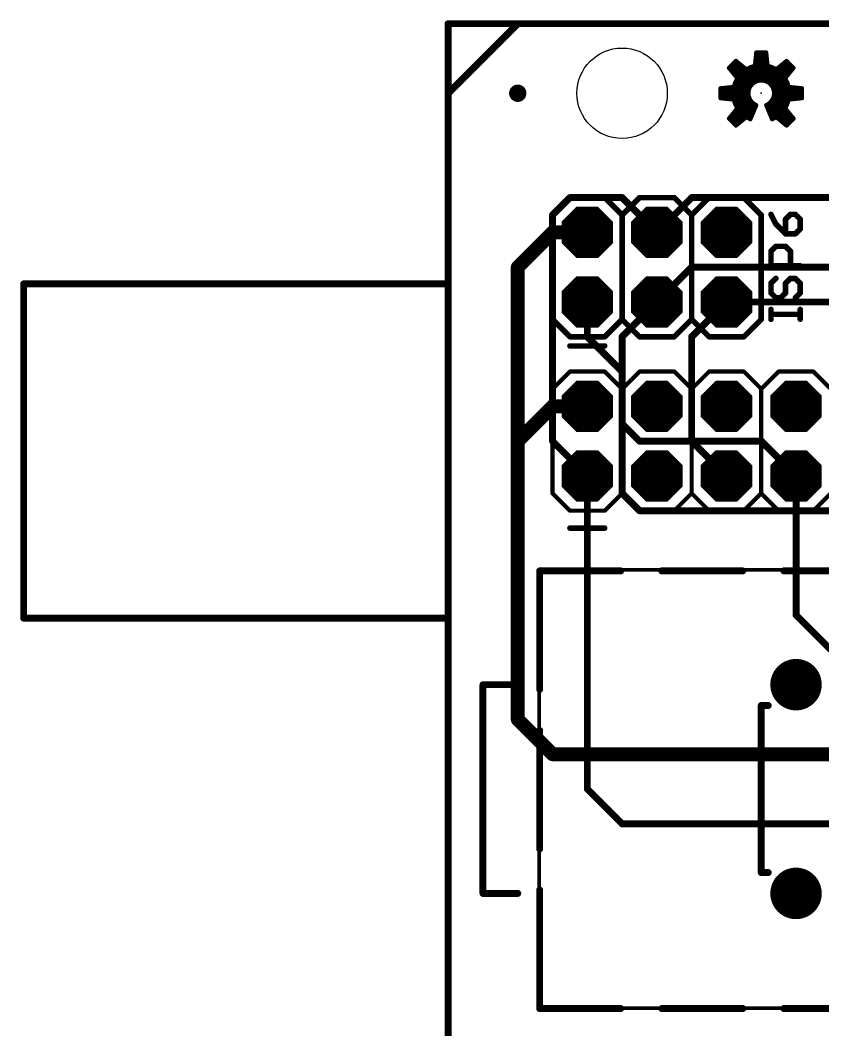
# Model space of a CAD drawing. Extents: x -15.6 to 66.2, y -11.4 to 53.5.
# Drawn here: x -15.63 to 13.68, y 16.61 to 53.47 of the extents above; entities that cross this region are included whole.
import ezdxf

# ---------------------------------------------------------------- set-up
doc = ezdxf.new("R2010")
doc.units = 0
for name, color, linetype in [('1', 12, 'CONTINUOUS'), ('16', 132, 'CONTINUOUS'), ('17', 110, 'CONTINUOUS'), ('20', 53, 'CONTINUOUS'), ('21', 41, 'CONTINUOUS'), ('22', 40, 'CONTINUOUS'), ('23', 53, 'CONTINUOUS'), ('24', 53, 'CONTINUOUS'), ('51', 53, 'CONTINUOUS')]:
    doc.layers.add(name, color=color, linetype=linetype)

# ---------------------------------------------------------------- blocks, each defined once
blk = doc.blocks.new('ROUNDP')
at = {"const_width": 0.5}
blk.add_lwpolyline([(0, -0.25, 1), (0, 0.25, 1), (0, -0.25)], format="xyb", dxfattribs=at)
blk = doc.blocks.new('RECT')
blk.add_solid([(-0.5, -0.5), (0.5, -0.5), (-0.5, 0.5), (0.5, 0.5)])
blk = doc.blocks.new('OCTAGONP')
at = {"const_width": 0.5}
blk.add_lwpolyline([(-0.25, -0.1036), (-0.25, 0.1036), (-0.1036, 0.25), (0.1036, 0.25), (0.25, 0.1036), (0.25, -0.1036), (0.1036, -0.25), (-0.1036, -0.25), (-0.25, -0.1036), (-0.25, 0.1036)], dxfattribs=at)
blk = doc.blocks.new('PIE')
at = {"const_width": 0.5}
blk.add_lwpolyline([(0, -0.25, 1), (0, 0.25, 1), (0, -0.25)], format="xyb", dxfattribs=at)

msp = doc.modelspace()

# ---------------------------------------------------------------- linework, layer by layer
at = {"layer": '1', "const_width": 0.254}
for points in [[(0, 53.34), (0, 0)], [(59.69, 53.34), (0, 53.34)], [(3.81, 46.355), (4.445, 46.99)], [(4.445, 46.99), (6.35, 46.99)], [(6.35, 46.99), (7.62, 45.72)], [(7.62, 45.72), (8.89, 46.99)], [(8.89, 46.99), (24.13, 46.99)], [(3.81, 38.1), (3.81, 46.355)], [(6.35, 41.91), (7.62, 43.18)], [(10.16, 43.18), (27.94, 43.18)], [(6.35, 38.735), (6.35, 41.91)], [(6.985, 38.1), (6.35, 38.735)], [(5.08, 36.83), (3.81, 38.1)], [(11.43, 38.1), (6.985, 38.1)], [(12.7, 36.83), (11.43, 38.1)], [(5.08, 25.4), (5.08, 36.83)], [(12.7, 31.75), (12.7, 36.83)], [(13.97, 30.48), (12.7, 31.75)], [(6.35, 24.13), (5.08, 25.4)], [(6.35, 24.13), (15.24, 24.13)]]:
    msp.add_lwpolyline(points, dxfattribs=at)
at = {"layer": '1', "const_width": 0.127}
for points in [[(0.0635, 53.34, 1), (-0.0635, 53.34)], [(0, 53.4035, 1), (0, 53.2765)], [(4.445, 47.0535, 1), (4.445, 46.9265)], [(4.4899, 46.9451, 1), (4.4001, 47.0349)], [(6.3949, 47.0349, 1), (6.3051, 46.9451)], [(6.35, 46.9265, 1), (6.35, 47.0535)], [(8.89, 47.0535, 1), (8.89, 46.9265)], [(8.9349, 46.9451, 1), (8.8451, 47.0349)], [(3.8735, 46.355, 1), (3.7465, 46.355)], [(3.7651, 46.3999, 1), (3.8549, 46.3101)], [(7.5751, 45.7649, 1), (7.6649, 45.6751)], [(7.5751, 45.6751, 1), (7.6649, 45.7649)], [(7.6649, 43.1351, 1), (7.5751, 43.2249)], [(10.16, 43.2435, 1), (10.16, 43.1165)], [(6.4135, 41.91, 1), (6.2865, 41.91)], [(6.3051, 41.9549, 1), (6.3949, 41.8651)], [(6.3949, 38.7799, 1), (6.3051, 38.6901)], [(6.2865, 38.735, 1), (6.4135, 38.735)], [(3.8549, 38.1449, 1), (3.7651, 38.0551)], [(3.7465, 38.1, 1), (3.8735, 38.1)], [(6.985, 38.1635, 1), (6.985, 38.0365)], [(6.9401, 38.0551, 1), (7.0299, 38.1449)], [(11.4749, 38.1449, 1), (11.3851, 38.0551)], [(11.43, 38.0365, 1), (11.43, 38.1635)], [(5.1435, 36.83, 1), (5.0165, 36.83)], [(5.0351, 36.7851, 1), (5.1249, 36.8749)], [(12.7635, 36.83, 1), (12.6365, 36.83)], [(12.6551, 36.7851, 1), (12.7449, 36.8749)], [(12.7449, 31.7949, 1), (12.6551, 31.7051)], [(12.6365, 31.75, 1), (12.7635, 31.75)], [(5.1249, 25.4449, 1), (5.0351, 25.3551)], [(5.0165, 25.4, 1), (5.1435, 25.4)], [(6.35, 24.1935, 1), (6.35, 24.0665)], [(6.3051, 24.0851, 1), (6.3949, 24.1749)]]:
    msp.add_lwpolyline(points, format="xyb", dxfattribs=at)
at = {"layer": '16'}
for points, const_width in [([(0, 53.34), (0, 0)], 0.254), ([(59.69, 53.34), (0, 53.34)], 0.254), ([(2.54, 44.45), (3.81, 45.72)], 0.508), ([(3.81, 45.72), (5.08, 45.72)], 0.508), ([(2.54, 38.1), (2.54, 44.45)], 0.508), ([(7.62, 43.18), (8.89, 44.45)], 0.254), ([(8.89, 44.45), (19.05, 44.45)], 0.254), ([(5.08, 41.91), (5.08, 43.18)], 0.254), ([(8.89, 41.91), (10.16, 43.18)], 0.254), ([(6.35, 40.64), (5.08, 41.91)], 0.254), ([(8.89, 38.1), (8.89, 41.91)], 0.254), ([(6.35, 36.195), (6.35, 40.64)], 0.254), ([(2.54, 38.1), (3.81, 39.37)], 0.508), ([(3.81, 39.37), (5.08, 39.37)], 0.508), ([(2.54, 27.94), (2.54, 38.1)], 0.508), ([(10.16, 36.83), (8.89, 38.1)], 0.254), ([(6.985, 35.56), (6.35, 36.195)], 0.254), ([(11.43, 35.56), (6.985, 35.56)], 0.254), ([(11.43, 35.56), (10.795, 35.56)], 0.254), ([(13.97, 35.56), (11.43, 35.56)], 0.254), ([(3.81, 26.67), (2.54, 27.94)], 0.508), ([(27.94, 26.67), (3.81, 26.67)], 0.508)]:
    msp.add_lwpolyline(points, dxfattribs=dict(at, const_width=const_width))
for points, const_width in [([(0.0635, 53.34, 1), (-0.0635, 53.34)], 0.127), ([(0, 53.4035, 1), (0, 53.2765)], 0.127), ([(3.81, 45.847, 1), (3.81, 45.593)], 0.254), ([(3.8998, 45.6302, 1), (3.7202, 45.8098)], 0.254), ([(5.08, 45.593, 1), (5.08, 45.847)], 0.254), ([(2.667, 44.45, 1), (2.413, 44.45)], 0.254), ([(2.4502, 44.5398, 1), (2.6298, 44.3602)], 0.254), ([(8.89, 44.5135, 1), (8.89, 44.3865)], 0.127), ([(8.9349, 44.4051, 1), (8.8451, 44.4949)], 0.127), ([(5.1435, 43.18, 1), (5.0165, 43.18)], 0.127), ([(7.5751, 43.2249, 1), (7.6649, 43.1351)], 0.127), ([(10.2049, 43.1351, 1), (10.1151, 43.2249)], 0.127), ([(5.1249, 41.9549, 1), (5.0351, 41.8651)], 0.127), ([(8.9535, 41.91, 1), (8.8265, 41.91)], 0.127), ([(8.8451, 41.9549, 1), (8.9349, 41.8651)], 0.127), ([(5.0165, 41.91, 1), (5.1435, 41.91)], 0.127), ([(6.4135, 40.64, 1), (6.2865, 40.64)], 0.127), ([(6.3051, 40.5951, 1), (6.3949, 40.6849)], 0.127), ([(3.81, 39.497, 1), (3.81, 39.243)], 0.254), ([(3.8998, 39.2802, 1), (3.7202, 39.4598)], 0.254), ([(5.08, 39.243, 1), (5.08, 39.497)], 0.254), ([(2.667, 38.1, 1), (2.413, 38.1)], 0.254), ([(2.4502, 38.1898, 1), (2.6298, 38.0102)], 0.254), ([(2.413, 38.1, 1), (2.667, 38.1)], 0.254), ([(8.9349, 38.1449, 1), (8.8451, 38.0551)], 0.127), ([(8.8265, 38.1, 1), (8.9535, 38.1)], 0.127), ([(10.1151, 36.7851, 1), (10.2049, 36.8749)], 0.127), ([(6.3949, 36.2399, 1), (6.3051, 36.1501)], 0.127), ([(6.2865, 36.195, 1), (6.4135, 36.195)], 0.127), ([(6.985, 35.6235, 1), (6.985, 35.4965)], 0.127), ([(6.9401, 35.5151, 1), (7.0299, 35.6049)], 0.127), ([(10.795, 35.6235, 1), (10.795, 35.4965)], 0.127), ([(11.43, 35.6235, 1), (11.43, 35.4965)], 0.127), ([(11.43, 35.4965, 1), (11.43, 35.6235)], 0.127), ([(11.43, 35.4965, 1), (11.43, 35.6235)], 0.127), ([(2.6298, 28.0298, 1), (2.4502, 27.8502)], 0.254), ([(2.413, 27.94, 1), (2.667, 27.94)], 0.254), ([(3.81, 26.797, 1), (3.81, 26.543)], 0.254), ([(3.7202, 26.5802, 1), (3.8998, 26.7598)], 0.254)]:
    msp.add_lwpolyline(points, format="xyb", dxfattribs=dict(at, const_width=const_width))
at = {"layer": '20', "const_width": 0.254}
for points in [[(0, 50.8), (2.54, 53.34)], [(2.54, 53.34), (55.88, 53.34)], [(0, 2.54), (0, 50.8)]]:
    msp.add_lwpolyline(points, dxfattribs=at)
at = {"layer": '20', "const_width": 0.127}
for points in [[(2.54, 53.4035, 1), (2.54, 53.2765)], [(2.5849, 53.2951, 1), (2.4951, 53.3849)], [(0.0635, 50.8, 1), (-0.0635, 50.8)], [(-0.0449, 50.8449, 1), (0.0449, 50.7551)]]:
    msp.add_lwpolyline(points, format="xyb", dxfattribs=at)
at = {"layer": '20'}
msp.add_circle((6.35, 50.8), 1.651, dxfattribs=at)
at = {"layer": '21'}
for points, const_width in [([(3.81, 46.355), (4.445, 46.99)], 0.2032), ([(4.445, 46.99), (5.715, 46.99)], 0.2032), ([(5.715, 46.99), (6.35, 46.355)], 0.2032), ([(6.35, 46.355), (6.985, 46.99)], 0.2032), ([(6.985, 46.99), (8.255, 46.99)], 0.2032), ([(8.255, 46.99), (8.89, 46.355)], 0.2032), ([(8.89, 46.355), (9.525, 46.99)], 0.2032), ([(9.525, 46.99), (10.795, 46.99)], 0.2032), ([(10.795, 46.99), (11.43, 46.355)], 0.2032), ([(3.81, 42.545), (3.81, 46.355)], 0.2032), ([(6.35, 46.355), (6.35, 42.545)], 0.2032), ([(8.89, 46.355), (8.89, 42.545)], 0.2032), ([(11.43, 46.355), (11.43, 42.545)], 0.2032), ([(11.7847, 46.38), (11.9626, 46.0241)], 0.2032), ([(12.4965, 46.38), (12.3185, 46.202)], 0.2032), ([(12.6745, 46.38), (12.4965, 46.38)], 0.2032), ([(12.8524, 46.202), (12.6745, 46.38)], 0.2032), ([(11.9626, 46.0241), (12.3185, 45.6682)], 0.2032), ([(12.3185, 46.202), (12.3185, 45.6682)], 0.2032), ([(12.8524, 45.8461), (12.8524, 46.202)], 0.2032), ([(12.3185, 45.6682), (12.6745, 45.6682)], 0.2032), ([(12.6745, 45.6682), (12.8524, 45.8461)], 0.2032), ([(11.7847, 45.0327), (11.9626, 45.2106)], 0.2032), ([(11.7847, 44.4988), (11.7847, 45.0327)], 0.2032), ([(11.9626, 45.2106), (12.3185, 45.2106)], 0.2032), ([(12.3185, 45.2106), (12.4965, 45.0327)], 0.2032), ([(12.4965, 45.0327), (12.4965, 44.4988)], 0.2032), ([(12.8524, 44.4988), (11.7847, 44.4988)], 0.2032), ([(11.9626, 44.0412), (11.7847, 43.8633)], 0.2032), ([(11.7847, 43.8633), (11.7847, 43.5074)], 0.2032), ([(12.3185, 43.8633), (12.4965, 44.0412)], 0.2032), ([(12.3185, 43.5074), (12.3185, 43.8633)], 0.2032), ([(12.4965, 44.0412), (12.6745, 44.0412)], 0.2032), ([(12.6745, 44.0412), (12.8524, 43.8633)], 0.2032), ([(12.8524, 43.8633), (12.8524, 43.5074)], 0.2032), ([(11.7847, 43.5074), (11.9626, 43.3294)], 0.2032), ([(12.1406, 43.3294), (12.3185, 43.5074)], 0.2032), ([(12.8524, 43.5074), (12.6745, 43.3294)], 0.2032), ([(11.9626, 43.3294), (12.1406, 43.3294)], 0.2032), ([(11.7847, 42.5498), (11.7847, 42.9057)], 0.2032), ([(12.8524, 42.7278), (11.7847, 42.7278)], 0.2032), ([(12.8524, 42.5498), (12.8524, 42.9057)], 0.2032), ([(3.81, 42.545), (4.445, 41.91)], 0.2032), ([(5.715, 41.91), (6.35, 42.545)], 0.2032), ([(6.35, 42.545), (6.985, 41.91)], 0.2032), ([(8.255, 41.91), (8.89, 42.545)], 0.2032), ([(8.89, 42.545), (9.525, 41.91)], 0.2032), ([(10.795, 41.91), (11.43, 42.545)], 0.2032), ([(4.445, 41.91), (5.715, 41.91)], 0.2032), ([(5.715, 41.575), (4.445, 41.575)], 0.2032), ([(6.985, 41.91), (8.255, 41.91)], 0.2032), ([(9.525, 41.91), (10.795, 41.91)], 0.2032), ([(3.81, 40.005), (4.445, 40.64)], 0.1524), ([(4.445, 40.64), (5.715, 40.64)], 0.1524), ([(5.715, 40.64), (6.35, 40.005)], 0.1524), ([(6.35, 40.005), (6.985, 40.64)], 0.1524), ([(6.985, 40.64), (8.255, 40.64)], 0.1524), ([(8.255, 40.64), (8.89, 40.005)], 0.1524), ([(8.89, 40.005), (9.525, 40.64)], 0.1524), ([(9.525, 40.64), (10.795, 40.64)], 0.1524), ([(10.795, 40.64), (11.43, 40.005)], 0.1524), ([(11.43, 40.005), (12.065, 40.64)], 0.1524), ([(12.065, 40.64), (13.335, 40.64)], 0.1524), ([(13.335, 40.64), (13.97, 40.005)], 0.1524), ([(3.81, 36.195), (3.81, 40.005)], 0.1524), ([(6.35, 40.005), (6.35, 36.195)], 0.1524), ([(8.89, 40.005), (8.89, 36.195)], 0.1524), ([(11.43, 40.005), (11.43, 36.195)], 0.1524), ([(3.81, 36.195), (4.445, 35.56)], 0.1524), ([(5.715, 35.56), (6.35, 36.195)], 0.1524), ([(6.35, 36.195), (6.985, 35.56)], 0.1524), ([(8.255, 35.56), (8.89, 36.195)], 0.1524), ([(8.89, 36.195), (9.525, 35.56)], 0.1524), ([(10.795, 35.56), (11.43, 36.195)], 0.1524), ([(11.43, 36.195), (12.065, 35.56)], 0.1524), ([(13.335, 35.56), (13.97, 36.195)], 0.1524), ([(4.445, 35.56), (5.715, 35.56)], 0.1524), ([(6.985, 35.56), (8.255, 35.56)], 0.1524), ([(9.525, 35.56), (10.795, 35.56)], 0.1524), ([(12.065, 35.56), (13.335, 35.56)], 0.1524), ([(4.445, 34.925), (5.715, 34.925)], 0.2032), ([(3.3401, 29.0374), (3.3401, 33.3629)], 0.254), ([(3.3401, 33.3629), (6.2979, 33.3629)], 0.254), ([(7.7979, 33.3629), (10.7557, 33.3629)], 0.254), ([(12.2557, 33.3629), (15.2136, 33.3629)], 0.254), ([(2.54, 29.21), (1.27, 29.21)], 0.254), ([(1.27, 29.21), (1.27, 21.59)], 0.254), ([(11.43, 28.448), (11.43, 22.352)], 0.2032), ([(11.43, 28.448), (11.684, 28.448)], 0.2032), ([(3.3401, 23.2118), (3.3401, 27.5374)], 0.254), ([(11.43, 22.352), (11.684, 22.352)], 0.2032), ([(3.3401, 17.3863), (3.3401, 21.7118)], 0.254), ([(1.27, 21.59), (2.54, 21.59)], 0.254), ([(6.2979, 17.3863), (3.3401, 17.3863)], 0.254), ([(10.7557, 17.3863), (7.7979, 17.3863)], 0.254), ([(15.2136, 17.3863), (12.2557, 17.3863)], 0.254)]:
    msp.add_lwpolyline(points, dxfattribs=dict(at, const_width=const_width))
for points, const_width in [([(4.445, 47.0408, 1), (4.445, 46.9392)], 0.1016), ([(4.4809, 46.9541, 1), (4.4091, 47.0259)], 0.1016), ([(5.7509, 47.0259, 1), (5.6791, 46.9541)], 0.1016), ([(5.715, 46.9392, 1), (5.715, 47.0408)], 0.1016), ([(6.985, 47.0408, 1), (6.985, 46.9392)], 0.1016), ([(7.0209, 46.9541, 1), (6.9491, 47.0259)], 0.1016), ([(8.2909, 47.0259, 1), (8.2191, 46.9541)], 0.1016), ([(8.255, 46.9392, 1), (8.255, 47.0408)], 0.1016), ([(9.525, 47.0408, 1), (9.525, 46.9392)], 0.1016), ([(9.5609, 46.9541, 1), (9.4891, 47.0259)], 0.1016), ([(10.8309, 47.0259, 1), (10.7591, 46.9541)], 0.1016), ([(10.795, 46.9392, 1), (10.795, 47.0408)], 0.1016), ([(3.8608, 46.355, 1), (3.7592, 46.355)], 0.1016), ([(3.7741, 46.3909, 1), (3.8459, 46.3191)], 0.1016), ([(6.4008, 46.355, 1), (6.2992, 46.355)], 0.1016), ([(6.3141, 46.3909, 1), (6.3859, 46.3191)], 0.1016), ([(6.3141, 46.3191, 1), (6.3859, 46.3909)], 0.1016), ([(8.9408, 46.355, 1), (8.8392, 46.355)], 0.1016), ([(8.8541, 46.3909, 1), (8.9259, 46.3191)], 0.1016), ([(8.8541, 46.3191, 1), (8.9259, 46.3909)], 0.1016), ([(11.4808, 46.355, 1), (11.3792, 46.355)], 0.1016), ([(11.3941, 46.3191, 1), (11.4659, 46.3909)], 0.1016), ([(11.8301, 46.4027, 1), (11.7393, 46.3573)], 0.1016), ([(12.4965, 46.4308, 1), (12.4965, 46.3292)], 0.1016), ([(12.5324, 46.3441, 1), (12.4606, 46.4159)], 0.1016), ([(12.7104, 46.4159, 1), (12.6385, 46.3441)], 0.1016), ([(12.6745, 46.3292, 1), (12.6745, 46.4308)], 0.1016), ([(11.9986, 46.06, 1), (11.9267, 45.9882)], 0.1016), ([(11.9172, 46.0014, 1), (12.0081, 46.0468)], 0.1016), ([(12.3693, 46.202, 1), (12.2677, 46.202)], 0.1016), ([(12.2826, 46.238, 1), (12.3545, 46.1661)], 0.1016), ([(12.9032, 46.202, 1), (12.8016, 46.202)], 0.1016), ([(12.8165, 46.1661, 1), (12.8883, 46.238)], 0.1016), ([(12.3185, 45.719, 1), (12.3185, 45.6174)], 0.1016), ([(12.2677, 45.6682, 1), (12.3693, 45.6682)], 0.1016), ([(12.2826, 45.6323, 1), (12.3545, 45.7041)], 0.1016), ([(12.6385, 45.7041, 1), (12.7104, 45.6323)], 0.1016), ([(12.6745, 45.6174, 1), (12.6745, 45.719)], 0.1016), ([(12.8016, 45.8461, 1), (12.9032, 45.8461)], 0.1016), ([(12.8883, 45.8102, 1), (12.8165, 45.8821)], 0.1016), ([(11.8355, 45.0327, 1), (11.7339, 45.0327)], 0.1016), ([(11.7488, 45.0686, 1), (11.8206, 44.9967)], 0.1016), ([(11.9626, 45.2614, 1), (11.9626, 45.1598)], 0.1016), ([(11.9986, 45.1747, 1), (11.9267, 45.2465)], 0.1016), ([(12.3545, 45.2465, 1), (12.2826, 45.1747)], 0.1016), ([(12.3185, 45.1598, 1), (12.3185, 45.2614)], 0.1016), ([(12.5473, 45.0327, 1), (12.4457, 45.0327)], 0.1016), ([(12.4606, 44.9967, 1), (12.5324, 45.0686)], 0.1016), ([(11.7847, 44.5496, 1), (11.7847, 44.448)], 0.1016), ([(12.8524, 44.448, 1), (12.8524, 44.5496)], 0.1016), ([(11.7339, 44.4988, 1), (11.8355, 44.4988)], 0.1016), ([(12.4457, 44.4988, 1), (12.5473, 44.4988)], 0.1016), ([(11.8355, 43.8633, 1), (11.7339, 43.8633)], 0.1016), ([(11.7488, 43.8992, 1), (11.8206, 43.8273)], 0.1016), ([(11.9986, 44.0053, 1), (11.9267, 44.0771)], 0.1016), ([(12.3693, 43.8633, 1), (12.2677, 43.8633)], 0.1016), ([(12.2826, 43.8992, 1), (12.3545, 43.8273)], 0.1016), ([(12.4965, 44.092, 1), (12.4965, 43.9904)], 0.1016), ([(12.5324, 44.0053, 1), (12.4606, 44.0771)], 0.1016), ([(12.7104, 44.0771, 1), (12.6385, 44.0053)], 0.1016), ([(12.6745, 43.9904, 1), (12.6745, 44.092)], 0.1016), ([(12.9032, 43.8633, 1), (12.8016, 43.8633)], 0.1016), ([(12.8165, 43.8273, 1), (12.8883, 43.8992)], 0.1016), ([(11.8206, 43.5433, 1), (11.7488, 43.4714)], 0.1016), ([(11.7339, 43.5074, 1), (11.8355, 43.5074)], 0.1016), ([(12.2677, 43.5074, 1), (12.3693, 43.5074)], 0.1016), ([(12.3545, 43.4714, 1), (12.2826, 43.5433)], 0.1016), ([(12.8016, 43.5074, 1), (12.9032, 43.5074)], 0.1016), ([(12.8883, 43.4714, 1), (12.8165, 43.5433)], 0.1016), ([(11.9626, 43.3802, 1), (11.9626, 43.2786)], 0.1016), ([(11.9267, 43.2935, 1), (11.9986, 43.3653)], 0.1016), ([(12.1047, 43.3653, 1), (12.1765, 43.2935)], 0.1016), ([(12.1406, 43.2786, 1), (12.1406, 43.3802)], 0.1016), ([(12.6385, 43.3653, 1), (12.7104, 43.2935)], 0.1016), ([(11.8355, 42.9057, 1), (11.7339, 42.9057)], 0.1016), ([(11.7847, 42.7786, 1), (11.7847, 42.677)], 0.1016), ([(12.9032, 42.9057, 1), (12.8016, 42.9057)], 0.1016), ([(12.8524, 42.677, 1), (12.8524, 42.7786)], 0.1016), ([(3.8459, 42.5809, 1), (3.7741, 42.5091)], 0.1016), ([(3.7592, 42.545, 1), (3.8608, 42.545)], 0.1016), ([(6.3859, 42.5809, 1), (6.3141, 42.5091)], 0.1016), ([(6.2992, 42.545, 1), (6.4008, 42.545)], 0.1016), ([(6.3859, 42.5091, 1), (6.3141, 42.5809)], 0.1016), ([(8.9259, 42.5809, 1), (8.8541, 42.5091)], 0.1016), ([(8.8392, 42.545, 1), (8.9408, 42.545)], 0.1016), ([(8.9259, 42.5091, 1), (8.8541, 42.5809)], 0.1016), ([(11.3792, 42.545, 1), (11.4808, 42.545)], 0.1016), ([(11.4659, 42.5091, 1), (11.3941, 42.5809)], 0.1016), ([(11.7339, 42.5498, 1), (11.8355, 42.5498)], 0.1016), ([(12.8016, 42.5498, 1), (12.9032, 42.5498)], 0.1016), ([(4.445, 41.9608, 1), (4.445, 41.8592)], 0.1016), ([(4.445, 41.6258, 1), (4.445, 41.5242)], 0.1016), ([(4.4091, 41.8741, 1), (4.4809, 41.9459)], 0.1016), ([(5.6791, 41.9459, 1), (5.7509, 41.8741)], 0.1016), ([(5.715, 41.8592, 1), (5.715, 41.9608)], 0.1016), ([(5.715, 41.5242, 1), (5.715, 41.6258)], 0.1016), ([(6.985, 41.9608, 1), (6.985, 41.8592)], 0.1016), ([(6.9491, 41.8741, 1), (7.0209, 41.9459)], 0.1016), ([(8.2191, 41.9459, 1), (8.2909, 41.8741)], 0.1016), ([(8.255, 41.8592, 1), (8.255, 41.9608)], 0.1016), ([(9.525, 41.9608, 1), (9.525, 41.8592)], 0.1016), ([(9.4891, 41.8741, 1), (9.5609, 41.9459)], 0.1016), ([(10.7591, 41.9459, 1), (10.8309, 41.8741)], 0.1016), ([(10.795, 41.8592, 1), (10.795, 41.9608)], 0.1016), ([(4.445, 40.6781, 1), (4.445, 40.6019)], 0.0762), ([(4.4719, 40.6131, 1), (4.4181, 40.6669)], 0.0762), ([(5.7419, 40.6669, 1), (5.6881, 40.6131)], 0.0762), ([(5.715, 40.6019, 1), (5.715, 40.6781)], 0.0762), ([(6.985, 40.6781, 1), (6.985, 40.6019)], 0.0762), ([(7.0119, 40.6131, 1), (6.9581, 40.6669)], 0.0762), ([(8.2819, 40.6669, 1), (8.2281, 40.6131)], 0.0762), ([(8.255, 40.6019, 1), (8.255, 40.6781)], 0.0762), ([(9.525, 40.6781, 1), (9.525, 40.6019)], 0.0762), ([(9.5519, 40.6131, 1), (9.4981, 40.6669)], 0.0762), ([(10.8219, 40.6669, 1), (10.7681, 40.6131)], 0.0762), ([(10.795, 40.6019, 1), (10.795, 40.6781)], 0.0762), ([(12.065, 40.6781, 1), (12.065, 40.6019)], 0.0762), ([(12.0919, 40.6131, 1), (12.0381, 40.6669)], 0.0762), ([(13.3619, 40.6669, 1), (13.3081, 40.6131)], 0.0762), ([(13.335, 40.6019, 1), (13.335, 40.6781)], 0.0762), ([(3.8481, 40.005, 1), (3.7719, 40.005)], 0.0762), ([(3.7831, 40.0319, 1), (3.8369, 39.9781)], 0.0762), ([(6.3881, 40.005, 1), (6.3119, 40.005)], 0.0762), ([(6.3231, 40.0319, 1), (6.3769, 39.9781)], 0.0762), ([(6.3231, 39.9781, 1), (6.3769, 40.0319)], 0.0762), ([(8.9281, 40.005, 1), (8.8519, 40.005)], 0.0762), ([(8.8631, 40.0319, 1), (8.9169, 39.9781)], 0.0762), ([(8.8631, 39.9781, 1), (8.9169, 40.0319)], 0.0762), ([(11.4681, 40.005, 1), (11.3919, 40.005)], 0.0762), ([(11.4031, 40.0319, 1), (11.4569, 39.9781)], 0.0762), ([(11.4031, 39.9781, 1), (11.4569, 40.0319)], 0.0762), ([(3.7719, 36.195, 1), (3.8481, 36.195)], 0.0762), ([(3.8369, 36.2219, 1), (3.7831, 36.1681)], 0.0762), ([(6.3119, 36.195, 1), (6.3881, 36.195)], 0.0762), ([(6.3769, 36.2219, 1), (6.3231, 36.1681)], 0.0762), ([(6.3769, 36.1681, 1), (6.3231, 36.2219)], 0.0762), ([(8.8519, 36.195, 1), (8.9281, 36.195)], 0.0762), ([(8.9169, 36.2219, 1), (8.8631, 36.1681)], 0.0762), ([(8.9169, 36.1681, 1), (8.8631, 36.2219)], 0.0762), ([(11.3919, 36.195, 1), (11.4681, 36.195)], 0.0762), ([(11.4569, 36.2219, 1), (11.4031, 36.1681)], 0.0762), ([(11.4569, 36.1681, 1), (11.4031, 36.2219)], 0.0762), ([(4.445, 35.5981, 1), (4.445, 35.5219)], 0.0762), ([(4.4181, 35.5331, 1), (4.4719, 35.5869)], 0.0762), ([(5.6881, 35.5869, 1), (5.7419, 35.5331)], 0.0762), ([(5.715, 35.5219, 1), (5.715, 35.5981)], 0.0762), ([(6.985, 35.5981, 1), (6.985, 35.5219)], 0.0762), ([(6.9581, 35.5331, 1), (7.0119, 35.5869)], 0.0762), ([(8.2281, 35.5869, 1), (8.2819, 35.5331)], 0.0762), ([(8.255, 35.5219, 1), (8.255, 35.5981)], 0.0762), ([(9.525, 35.5981, 1), (9.525, 35.5219)], 0.0762), ([(9.4981, 35.5331, 1), (9.5519, 35.5869)], 0.0762), ([(10.7681, 35.5869, 1), (10.8219, 35.5331)], 0.0762), ([(10.795, 35.5219, 1), (10.795, 35.5981)], 0.0762), ([(12.065, 35.5981, 1), (12.065, 35.5219)], 0.0762), ([(12.0381, 35.5331, 1), (12.0919, 35.5869)], 0.0762), ([(13.3081, 35.5869, 1), (13.3619, 35.5331)], 0.0762), ([(13.335, 35.5219, 1), (13.335, 35.5981)], 0.0762), ([(4.445, 34.9758, 1), (4.445, 34.8742)], 0.1016), ([(5.715, 34.8742, 1), (5.715, 34.9758)], 0.1016), ([(3.4036, 33.3629, 1), (3.2766, 33.3629)], 0.127), ([(3.3401, 33.4264, 1), (3.3401, 33.2994)], 0.127), ([(6.2979, 33.2994, 1), (6.2979, 33.4264)], 0.127), ([(7.7979, 33.4264, 1), (7.7979, 33.2994)], 0.127), ([(10.7557, 33.2994, 1), (10.7557, 33.4264)], 0.127), ([(12.2557, 33.4264, 1), (12.2557, 33.2994)], 0.127), ([(1.27, 29.2735, 1), (1.27, 29.1465)], 0.127), ([(1.3335, 29.21, 1), (1.2065, 29.21)], 0.127), ([(2.54, 29.1465, 1), (2.54, 29.2735)], 0.127), ([(3.2766, 29.0374, 1), (3.4036, 29.0374)], 0.127), ([(11.4808, 28.448, 1), (11.3792, 28.448)], 0.1016), ([(11.43, 28.4988, 1), (11.43, 28.3972)], 0.1016), ([(11.684, 28.3972, 1), (11.684, 28.4988)], 0.1016), ([(3.4036, 27.5374, 1), (3.2766, 27.5374)], 0.127), ([(3.2766, 23.2118, 1), (3.4036, 23.2118)], 0.127), ([(11.43, 22.4028, 1), (11.43, 22.3012)], 0.1016), ([(11.3792, 22.352, 1), (11.4808, 22.352)], 0.1016), ([(11.684, 22.3012, 1), (11.684, 22.4028)], 0.1016), ([(3.4036, 21.7118, 1), (3.2766, 21.7118)], 0.127), ([(1.27, 21.6535, 1), (1.27, 21.5265)], 0.127), ([(1.2065, 21.59, 1), (1.3335, 21.59)], 0.127), ([(2.54, 21.5265, 1), (2.54, 21.6535)], 0.127), ([(3.3401, 17.4498, 1), (3.3401, 17.3228)], 0.127), ([(3.2766, 17.3863, 1), (3.4036, 17.3863)], 0.127), ([(6.2979, 17.3228, 1), (6.2979, 17.4498)], 0.127), ([(7.7979, 17.4498, 1), (7.7979, 17.3228)], 0.127), ([(10.7557, 17.3228, 1), (10.7557, 17.4498)], 0.127), ([(12.2557, 17.4498, 1), (12.2557, 17.3228)], 0.127)]:
    msp.add_lwpolyline(points, format="xyb", dxfattribs=dict(at, const_width=const_width))
at = {"layer": '22'}
for points, const_width in [([(11.198, 51.8049), (11.2472, 52.2888)], 0.15), ([(11.2472, 52.2888), (11.6128, 52.2888)], 0.15), ([(11.6128, 52.2888), (11.662, 51.8049)], 0.15), ([(10.248, 51.7235), (10.5065, 51.982)], 0.15), ([(10.4245, 51.9), (10.6071, 51.9)], 0.15), ([(10.5065, 51.982), (10.8835, 51.6746)], 0.15), ([(11.2077, 51.9), (11.6523, 51.9)], 0.15), ([(11.2229, 52.05), (11.6371, 52.05)], 0.15), ([(11.2382, 52.2), (11.6218, 52.2)], 0.15), ([(11.9765, 51.6746), (12.3535, 51.982)], 0.15), ([(12.2529, 51.9), (12.4355, 51.9)], 0.15), ([(12.3535, 51.982), (12.612, 51.7235)], 0.15), ([(10.5554, 51.3465), (10.248, 51.7235)], 0.15), ([(10.2745, 51.75), (10.791, 51.75)], 0.15), ([(10.3487, 51.6), (12.5113, 51.6)], 0.15), ([(10.8835, 51.6746), (11.0353, 51.7528)], 0.15), ([(11.0299, 51.75), (11.8301, 51.75)], 0.15), ([(11.0353, 51.7528), (11.198, 51.8049)], 0.15), ([(11.662, 51.8049), (11.8247, 51.7528)], 0.15), ([(11.8247, 51.7528), (11.9765, 51.6746)], 0.15), ([(12.069, 51.75), (12.5855, 51.75)], 0.15), ([(12.612, 51.7235), (12.3046, 51.3465)], 0.15), ([(10.4251, 51.032), (10.4772, 51.1947)], 0.15), ([(10.471, 51.45), (12.389, 51.45)], 0.15), ([(10.4772, 51.1947), (10.5554, 51.3465)], 0.15), ([(10.5314, 51.3), (12.3286, 51.3)], 0.15), ([(11.1697, 51.1896), (11.0845, 51.1166)], 0.15), ([(11.2698, 51.2404), (11.1697, 51.1896)], 0.15), ([(11.379, 51.2658), (11.2698, 51.2404)], 0.15), ([(11.4912, 51.2646), (11.379, 51.2658)], 0.15), ([(11.5999, 51.2368), (11.4912, 51.2646)], 0.15), ([(11.6989, 51.1839), (11.5999, 51.2368)], 0.15), ([(11.7824, 51.109), (11.6989, 51.1839)], 0.15), ([(12.3046, 51.3465), (12.3828, 51.1947)], 0.15), ([(12.3828, 51.1947), (12.4349, 51.032)], 0.15), ([(9.9412, 50.9828), (10.4251, 51.032)], 0.15), ([(9.9412, 50.6172), (9.9412, 50.9828)], 0.15), ([(9.9412, 50.85), (10.9672, 50.85)], 0.15), ([(10.1104, 51), (11.009, 51)], 0.15), ([(10.4629, 51.15), (11.1235, 51.15)], 0.15), ([(10.9773, 50.9213), (10.9615, 50.8102)], 0.15), ([(10.9615, 50.8102), (10.9725, 50.6985)], 0.15), ([(11.0191, 51.0254), (10.9773, 50.9213)], 0.15), ([(11.0845, 51.1166), (11.0191, 51.0254)], 0.15), ([(11.7367, 51.15), (12.3971, 51.15)], 0.15), ([(11.8458, 51.0164), (11.7824, 51.109)], 0.15), ([(11.8853, 50.9114), (11.8458, 51.0164)], 0.15), ([(11.852, 51), (12.7496, 51)], 0.15), ([(11.8988, 50.8), (11.8853, 50.9114)], 0.15), ([(11.8859, 50.6906), (11.8988, 50.8)], 0.15), ([(11.8928, 50.85), (12.9188, 50.85)], 0.15), ([(12.4349, 51.032), (12.9188, 50.9828)], 0.15), ([(12.9188, 50.9828), (12.9188, 50.6172)], 0.15), ([(9.9412, 50.7), (10.9723, 50.7)], 0.15), ([(10.4251, 50.568), (9.9412, 50.6172)], 0.15), ([(10.4772, 50.4053), (10.4251, 50.568)], 0.15), ([(10.4309, 50.55), (11.0375, 50.55)], 0.15), ([(10.9725, 50.6985), (11.0097, 50.5927)], 0.15), ([(11.0097, 50.5927), (11.071, 50.4987)], 0.15), ([(11.071, 50.4987), (11.1528, 50.422)], 0.15), ([(11.1528, 50.422), (11.2506, 50.3669)], 0.15), ([(11.6094, 50.3669), (11.7056, 50.4207)], 0.15), ([(11.7056, 50.4207), (11.7865, 50.4955)], 0.15), ([(11.7865, 50.4955), (11.8477, 50.5872)], 0.15), ([(11.8229, 50.55), (12.4291, 50.55)], 0.15), ([(11.8477, 50.5872), (11.8859, 50.6906)], 0.15), ([(11.887, 50.7), (12.9188, 50.7)], 0.15), ([(12.4349, 50.568), (12.3828, 50.4053)], 0.15), ([(12.9188, 50.6172), (12.4349, 50.568)], 0.15), ([(10.248, 49.8765), (10.5554, 50.2535)], 0.15), ([(10.4302, 50.1), (11.14, 50.1)], 0.15), ([(10.5554, 50.2535), (10.4772, 50.4053)], 0.15), ([(10.4799, 50.4), (11.1918, 50.4)], 0.15), ([(10.5525, 50.25), (11.2022, 50.25)], 0.15), ([(11.2506, 50.3669), (11.0353, 49.8472)], 0.15), ([(11.8247, 49.8472), (11.6094, 50.3669)], 0.15), ([(11.6578, 50.25), (12.3075, 50.25)], 0.15), ([(11.6685, 50.4), (12.3801, 50.4)], 0.15), ([(11.72, 50.1), (12.4298, 50.1)], 0.15), ([(12.3828, 50.4053), (12.3046, 50.2535)], 0.15), ([(12.3046, 50.2535), (12.612, 49.8765)], 0.15), ([(10.5065, 49.618), (10.248, 49.8765)], 0.15), ([(10.3079, 49.95), (11.0779, 49.95)], 0.15), ([(10.3245, 49.8), (10.7297, 49.8)], 0.15), ([(10.8835, 49.9254), (10.5065, 49.618)], 0.15), ([(11.0353, 49.8472), (10.8835, 49.9254)], 0.15), ([(11.7821, 49.95), (12.5521, 49.95)], 0.15), ([(11.9765, 49.9254), (11.8247, 49.8472)], 0.15), ([(12.3535, 49.618), (11.9765, 49.9254)], 0.15), ([(12.1303, 49.8), (12.5355, 49.8)], 0.15), ([(12.612, 49.8765), (12.3535, 49.618)], 0.15), ([(10.4745, 49.65), (10.5457, 49.65)], 0.15), ([(12.3143, 49.65), (12.3855, 49.65)], 0.15), ([(11.43, 28.448), (11.684, 28.448)], 0.254), ([(11.43, 22.352), (11.43, 28.448)], 0.254), ([(11.43, 22.352), (11.684, 22.352)], 0.254)]:
    msp.add_lwpolyline(points, dxfattribs=dict(at, const_width=const_width))
for points, const_width in [([(11.2472, 52.3263, 1), (11.2472, 52.2513)], 0.075), ([(11.2845, 52.285, 1), (11.2099, 52.2926)], 0.075), ([(11.6501, 52.2926, 1), (11.5755, 52.285)], 0.075), ([(11.6128, 52.2513, 1), (11.6128, 52.3263)], 0.075), ([(10.4245, 51.9375, 1), (10.4245, 51.8625)], 0.075), ([(10.5302, 52.0111, 1), (10.4828, 51.9529)], 0.075), ([(10.533, 51.9555, 1), (10.48, 52.0085)], 0.075), ([(10.6071, 51.8625, 1), (10.6071, 51.9375)], 0.075), ([(11.2077, 51.9375, 1), (11.2077, 51.8625)], 0.075), ([(11.2229, 52.0875, 1), (11.2229, 52.0125)], 0.075), ([(11.2382, 52.2375, 1), (11.2382, 52.1625)], 0.075), ([(11.6218, 52.1625, 1), (11.6218, 52.2375)], 0.075), ([(11.6371, 52.0125, 1), (11.6371, 52.0875)], 0.075), ([(11.6523, 51.8625, 1), (11.6523, 51.9375)], 0.075), ([(12.2529, 51.9375, 1), (12.2529, 51.8625)], 0.075), ([(12.38, 52.0085, 1), (12.327, 51.9555)], 0.075), ([(12.3772, 51.9529, 1), (12.3298, 52.0111)], 0.075), ([(12.4355, 51.8625, 1), (12.4355, 51.9375)], 0.075), ([(10.2771, 51.7472, 1), (10.2189, 51.6998)], 0.075), ([(10.2215, 51.75, 1), (10.2745, 51.697)], 0.075), ([(10.2745, 51.7875, 1), (10.2745, 51.7125)], 0.075), ([(10.3487, 51.6375, 1), (10.3487, 51.5625)], 0.075), ([(10.791, 51.7125, 1), (10.791, 51.7875)], 0.075), ([(10.8663, 51.7079, 1), (10.9007, 51.6413)], 0.075), ([(10.8598, 51.6455, 1), (10.9072, 51.7037)], 0.075), ([(11.0299, 51.7875, 1), (11.0299, 51.7125)], 0.075), ([(11.0239, 51.7885, 1), (11.0468, 51.7171)], 0.075), ([(11.0525, 51.7195, 1), (11.0182, 51.7862)], 0.075), ([(11.1607, 51.8087, 1), (11.2353, 51.8011)], 0.075), ([(11.2094, 51.7692, 1), (11.1866, 51.8406)], 0.075), ([(11.6734, 51.8406, 1), (11.6506, 51.7692)], 0.075), ([(11.6247, 51.8011, 1), (11.6993, 51.8087)], 0.075), ([(11.8418, 51.7862, 1), (11.8075, 51.7195)], 0.075), ([(11.8132, 51.7171, 1), (11.8361, 51.7885)], 0.075), ([(11.8301, 51.7125, 1), (11.8301, 51.7875)], 0.075), ([(11.9528, 51.7037, 1), (12.0002, 51.6455)], 0.075), ([(11.9593, 51.6413, 1), (11.9937, 51.7079)], 0.075), ([(12.069, 51.7875, 1), (12.069, 51.7125)], 0.075), ([(12.5113, 51.5625, 1), (12.5113, 51.6375)], 0.075), ([(12.6411, 51.6998, 1), (12.5829, 51.7472)], 0.075), ([(12.5855, 51.7125, 1), (12.5855, 51.7875)], 0.075), ([(12.5855, 51.697, 1), (12.6385, 51.75)], 0.075), ([(10.471, 51.4875, 1), (10.471, 51.4125)], 0.075), ([(10.4438, 51.2118, 1), (10.5105, 51.1775)], 0.075), ([(10.5129, 51.1832, 1), (10.4415, 51.2061)], 0.075), ([(10.5314, 51.3375, 1), (10.5314, 51.2625)], 0.075), ([(10.5887, 51.3293, 1), (10.5221, 51.3637)], 0.075), ([(10.5263, 51.3228, 1), (10.5845, 51.3702)], 0.075), ([(11.1527, 51.2231, 1), (11.1866, 51.1562)], 0.075), ([(11.1941, 51.1612, 1), (11.1453, 51.2181)], 0.075), ([(11.2612, 51.2769, 1), (11.2783, 51.2038)], 0.075), ([(11.2867, 51.2069, 1), (11.2528, 51.2738)], 0.075), ([(11.3794, 51.3033, 1), (11.3786, 51.2283)], 0.075), ([(11.3875, 51.2293, 1), (11.3705, 51.3024)], 0.075), ([(11.5005, 51.3009, 1), (11.4819, 51.2283)], 0.075), ([(11.4908, 51.2271, 1), (11.4916, 51.3021)], 0.075), ([(11.6176, 51.2698, 1), (11.5822, 51.2037)], 0.075), ([(11.5906, 51.2004, 1), (11.6092, 51.2731)], 0.075), ([(11.7239, 51.2118, 1), (11.6739, 51.156)], 0.075), ([(11.6812, 51.1508, 1), (11.7166, 51.217)], 0.075), ([(12.3379, 51.3637, 1), (12.2713, 51.3293)], 0.075), ([(12.2755, 51.3702, 1), (12.3337, 51.3228)], 0.075), ([(12.3286, 51.2625, 1), (12.3286, 51.3375)], 0.075), ([(12.4185, 51.2061, 1), (12.3471, 51.1832)], 0.075), ([(12.3495, 51.1775, 1), (12.4162, 51.2118)], 0.075), ([(12.389, 51.4125, 1), (12.389, 51.4875)], 0.075), ([(9.9787, 50.9828, 1), (9.9037, 50.9828)], 0.075), ([(9.9374, 51.0201, 1), (9.945, 50.9455)], 0.075), ([(9.9412, 50.8875, 1), (9.9412, 50.8125)], 0.075), ([(10.1104, 51.0375, 1), (10.1104, 50.9625)], 0.075), ([(10.3894, 51.0434, 1), (10.4608, 51.0206)], 0.075), ([(10.4289, 50.9947, 1), (10.4213, 51.0693)], 0.075), ([(10.4629, 51.1875, 1), (10.4629, 51.1125)], 0.075), ([(10.9988, 50.8138, 1), (10.9241, 50.8065)], 0.075), ([(10.9425, 50.9352, 1), (11.0121, 50.9073)], 0.075), ([(11.0145, 50.916, 1), (10.9402, 50.9266)], 0.075), ([(10.9672, 50.8125, 1), (10.9672, 50.8875)], 0.075), ([(10.9887, 51.0472, 1), (11.0496, 51.0035)], 0.075), ([(11.0539, 51.0114, 1), (10.9844, 51.0394)], 0.075), ([(11.009, 50.9625, 1), (11.009, 51.0375)], 0.075), ([(11.0601, 51.145, 1), (11.1089, 51.0881)], 0.075), ([(11.115, 51.0947, 1), (11.054, 51.1384)], 0.075), ([(11.1235, 51.1125, 1), (11.1235, 51.1875)], 0.075), ([(11.7367, 51.1875, 1), (11.7367, 51.1125)], 0.075), ([(11.8134, 51.1302, 1), (11.7515, 51.0878)], 0.075), ([(11.7574, 51.0811, 1), (11.8075, 51.1369)], 0.075), ([(11.8809, 51.0296, 1), (11.8107, 51.0032)], 0.075), ([(11.852, 51.0375, 1), (11.852, 50.9625)], 0.075), ([(11.8149, 50.9952, 1), (11.8768, 51.0376)], 0.075), ([(11.9226, 50.9159, 1), (11.8481, 50.9069)], 0.075), ([(11.8503, 50.8982, 1), (11.9204, 50.9246)], 0.075), ([(11.8928, 50.8875, 1), (11.8928, 50.8125)], 0.075), ([(11.936, 50.7956, 1), (11.8616, 50.8044)], 0.075), ([(12.3971, 51.1125, 1), (12.3971, 51.1875)], 0.075), ([(12.4387, 51.0693, 1), (12.4311, 50.9947)], 0.075), ([(12.3992, 51.0206, 1), (12.4706, 51.0434)], 0.075), ([(12.7496, 50.9625, 1), (12.7496, 51.0375)], 0.075), ([(12.9563, 50.9828, 1), (12.8813, 50.9828)], 0.075), ([(12.915, 50.9455, 1), (12.9226, 51.0201)], 0.075), ([(12.9188, 50.8125, 1), (12.9188, 50.8875)], 0.075), ([(9.9412, 50.7375, 1), (9.9412, 50.6625)], 0.075), ([(9.945, 50.6545, 1), (9.9374, 50.5799)], 0.075), ([(9.9037, 50.6172, 1), (9.9787, 50.6172)], 0.075), ([(10.4608, 50.5794, 1), (10.3894, 50.5566)], 0.075), ([(10.4309, 50.5875, 1), (10.4309, 50.5125)], 0.075), ([(10.4213, 50.5307, 1), (10.4289, 50.6053)], 0.075), ([(10.9243, 50.8155, 1), (10.9986, 50.8049)], 0.075), ([(11.0078, 50.711, 1), (10.9371, 50.6861)], 0.075), ([(10.9351, 50.6948, 1), (11.0098, 50.7022)], 0.075), ([(11.0411, 50.6131, 1), (10.9782, 50.5722)], 0.075), ([(10.9723, 50.6625, 1), (10.9723, 50.7375)], 0.075), ([(10.9743, 50.5802, 1), (11.045, 50.6051)], 0.075), ([(11.0966, 50.526, 1), (11.0453, 50.4713)], 0.075), ([(11.0375, 50.5125, 1), (11.0375, 50.5875)], 0.075), ([(11.0395, 50.4782, 1), (11.1024, 50.5192)], 0.075), ([(11.1712, 50.4546, 1), (11.1344, 50.3893)], 0.075), ([(11.7239, 50.388, 1), (11.6872, 50.4535)], 0.075), ([(11.7553, 50.5164, 1), (11.8177, 50.4747)], 0.075), ([(11.8119, 50.468, 1), (11.761, 50.5231)], 0.075), ([(11.8229, 50.5875, 1), (11.8229, 50.5125)], 0.075), ([(11.8125, 50.6001, 1), (11.8829, 50.5742)], 0.075), ([(11.8789, 50.5663, 1), (11.8165, 50.608)], 0.075), ([(11.8486, 50.695, 1), (11.9231, 50.6862)], 0.075), ([(11.887, 50.7375, 1), (11.887, 50.6625)], 0.075), ([(11.921, 50.6776, 1), (11.8507, 50.7035)], 0.075), ([(11.8616, 50.7955, 1), (11.936, 50.8045)], 0.075), ([(12.4311, 50.6053, 1), (12.4387, 50.5307)], 0.075), ([(12.4706, 50.5566, 1), (12.3992, 50.5794)], 0.075), ([(12.4291, 50.5125, 1), (12.4291, 50.5875)], 0.075), ([(12.8813, 50.6172, 1), (12.9563, 50.6172)], 0.075), ([(12.9226, 50.5799, 1), (12.915, 50.6545)], 0.075), ([(12.9188, 50.6625, 1), (12.9188, 50.7375)], 0.075), ([(10.4302, 50.1375, 1), (10.4302, 50.0625)], 0.075), ([(10.5105, 50.4225, 1), (10.4438, 50.3882)], 0.075), ([(10.4415, 50.3939, 1), (10.5129, 50.4168)], 0.075), ([(10.4799, 50.4375, 1), (10.4799, 50.3625)], 0.075), ([(10.5525, 50.2875, 1), (10.5525, 50.2125)], 0.075), ([(10.5221, 50.2363, 1), (10.5887, 50.2707)], 0.075), ([(10.5845, 50.2298, 1), (10.5263, 50.2772)], 0.075), ([(11.1272, 50.3946, 1), (11.1785, 50.4493)], 0.075), ([(11.14, 50.0625, 1), (11.14, 50.1375)], 0.075), ([(11.1918, 50.3625, 1), (11.1918, 50.4375)], 0.075), ([(11.2022, 50.2125, 1), (11.2022, 50.2875)], 0.075), ([(11.2852, 50.3525, 1), (11.216, 50.3813)], 0.075), ([(11.2322, 50.3342, 1), (11.269, 50.3996)], 0.075), ([(11.644, 50.3813, 1), (11.5748, 50.3525)], 0.075), ([(11.5911, 50.3996, 1), (11.6277, 50.3342)], 0.075), ([(11.6578, 50.2875, 1), (11.6578, 50.2125)], 0.075), ([(11.6685, 50.4375, 1), (11.6685, 50.3625)], 0.075), ([(11.6801, 50.4483, 1), (11.731, 50.3932)], 0.075), ([(11.72, 50.1375, 1), (11.72, 50.0625)], 0.075), ([(12.3337, 50.2772, 1), (12.2755, 50.2298)], 0.075), ([(12.2713, 50.2707, 1), (12.3379, 50.2363)], 0.075), ([(12.3075, 50.2125, 1), (12.3075, 50.2875)], 0.075), ([(12.3471, 50.4168, 1), (12.4185, 50.3939)], 0.075), ([(12.4162, 50.3882, 1), (12.3495, 50.4225)], 0.075), ([(12.3801, 50.3625, 1), (12.3801, 50.4375)], 0.075), ([(12.4298, 50.0625, 1), (12.4298, 50.1375)], 0.075), ([(10.2745, 49.903, 1), (10.2215, 49.85)], 0.075), ([(10.2189, 49.9002, 1), (10.2771, 49.8528)], 0.075), ([(10.3079, 49.9875, 1), (10.3079, 49.9125)], 0.075), ([(10.3245, 49.8375, 1), (10.3245, 49.7625)], 0.075), ([(10.7297, 49.7625, 1), (10.7297, 49.8375)], 0.075), ([(10.9007, 49.9587, 1), (10.8663, 49.8921)], 0.075), ([(10.9072, 49.8963, 1), (10.8598, 49.9545)], 0.075), ([(11.0007, 49.8616, 1), (11.0699, 49.8328)], 0.075), ([(11.0181, 49.8139, 1), (11.0525, 49.8805)], 0.075), ([(11.0779, 49.9125, 1), (11.0779, 49.9875)], 0.075), ([(11.7821, 49.9875, 1), (11.7821, 49.9125)], 0.075), ([(11.8075, 49.8805, 1), (11.8419, 49.8139)], 0.075), ([(11.7901, 49.8328, 1), (11.8593, 49.8616)], 0.075), ([(12.0002, 49.9545, 1), (11.9528, 49.8963)], 0.075), ([(11.9937, 49.8921, 1), (11.9593, 49.9587)], 0.075), ([(12.1303, 49.8375, 1), (12.1303, 49.7625)], 0.075), ([(12.5355, 49.7625, 1), (12.5355, 49.8375)], 0.075), ([(12.5521, 49.9125, 1), (12.5521, 49.9875)], 0.075), ([(12.5829, 49.8528, 1), (12.6411, 49.9002)], 0.075), ([(12.6385, 49.85, 1), (12.5855, 49.903)], 0.075), ([(10.4745, 49.6875, 1), (10.4745, 49.6125)], 0.075), ([(10.4828, 49.6471, 1), (10.5302, 49.5889)], 0.075), ([(10.48, 49.5915, 1), (10.533, 49.6445)], 0.075), ([(10.5457, 49.6125, 1), (10.5457, 49.6875)], 0.075), ([(12.3143, 49.6875, 1), (12.3143, 49.6125)], 0.075), ([(12.327, 49.6445, 1), (12.38, 49.5915)], 0.075), ([(12.3298, 49.5889, 1), (12.3772, 49.6471)], 0.075), ([(12.3855, 49.6125, 1), (12.3855, 49.6875)], 0.075), ([(11.43, 28.5115, 1), (11.43, 28.3845)], 0.127), ([(11.4935, 28.448, 1), (11.3665, 28.448)], 0.127), ([(11.684, 28.3845, 1), (11.684, 28.5115)], 0.127), ([(11.43, 22.4155, 1), (11.43, 22.2885)], 0.127), ([(11.3665, 22.352, 1), (11.4935, 22.352)], 0.127), ([(11.684, 22.2885, 1), (11.684, 22.4155)], 0.127)]:
    msp.add_lwpolyline(points, format="xyb", dxfattribs=dict(at, const_width=const_width))
at = {"layer": '23'}
for p in [(0, 53.34), (2.54, 50.8), (5.08, 43.18), (10.16, 38.1)]:
    msp.add_point(p, dxfattribs=at)
at = {"layer": '24'}
msp.add_point((11.43, 50.8), dxfattribs=at)
at = {"layer": '51'}
for points, const_width in [([(2.54, 53.34), (0, 50.8)], 0.254), ([(55.88, 53.34), (2.54, 53.34)], 0.254), ([(0, 50.8), (0, 43.84)], 0.254), ([(-15.5, 43.84), (-15.5, 31.64)], 0.254), ([(-15.5, 43.84), (0, 43.84)], 0.254), ([(0, 43.84), (0, 31.64)], 0.254), ([(55.321, 33.4), (3.321, 33.4)], 0.127), ([(3.321, 33.4), (3.321, 17.4)], 0.127), ([(-15.5, 31.64), (0, 31.64)], 0.254), ([(0, 31.64), (0, 2.54)], 0.254), ([(3.321, 17.4), (55.321, 17.4)], 0.127)]:
    msp.add_lwpolyline(points, dxfattribs=dict(at, const_width=const_width))
for points, const_width in [([(2.54, 53.4035, 1), (2.54, 53.2765)], 0.127), ([(2.5849, 53.2951, 1), (2.4951, 53.3849)], 0.127), ([(0.0635, 50.8, 1), (-0.0635, 50.8)], 0.127), ([(-0.0449, 50.8449, 1), (0.0449, 50.7551)], 0.127), ([(-15.4365, 43.84, 1), (-15.5635, 43.84)], 0.127), ([(-15.5, 43.9035, 1), (-15.5, 43.7765)], 0.127), ([(0.0635, 43.84, 1), (-0.0635, 43.84)], 0.127), ([(-0.0635, 43.84, 1), (0.0635, 43.84)], 0.127), ([(0, 43.7765, 1), (0, 43.9035)], 0.127), ([(3.321, 33.4318, 1), (3.321, 33.3682)], 0.0635), ([(3.3528, 33.4, 1), (3.2893, 33.4)], 0.0635), ([(-15.5, 31.7035, 1), (-15.5, 31.5765)], 0.127), ([(-15.5635, 31.64, 1), (-15.4365, 31.64)], 0.127), ([(0.0635, 31.64, 1), (-0.0635, 31.64)], 0.127), ([(-0.0635, 31.64, 1), (0.0635, 31.64)], 0.127), ([(0, 31.5765, 1), (0, 31.7035)], 0.127), ([(3.321, 17.4318, 1), (3.321, 17.3683)], 0.0635), ([(3.2893, 17.4, 1), (3.3528, 17.4)], 0.0635)]:
    msp.add_lwpolyline(points, format="xyb", dxfattribs=dict(at, const_width=const_width))

# ---------------------------------------------------------------- block references
at = {"layer": '1', "xscale": 0.635, "yscale": 0.635}
msp.add_blockref('PIE', (2.54, 50.8), dxfattribs=at)
at = {"layer": '17', "xscale": 1.8796, "yscale": 1.8796}
for p in [(5.08, 45.72), (5.08, 45.72), (7.62, 45.72), (7.62, 45.72), (10.16, 45.72), (10.16, 45.72), (5.08, 43.18), (5.08, 43.18), (7.62, 43.18), (7.62, 43.18), (10.16, 43.18), (10.16, 43.18), (5.08, 39.37), (5.08, 39.37), (7.62, 39.37), (7.62, 39.37), (10.16, 39.37), (10.16, 39.37), (12.7, 39.37), (12.7, 39.37), (5.08, 36.83), (5.08, 36.83), (7.62, 36.83), (7.62, 36.83), (10.16, 36.83), (10.16, 36.83), (12.7, 36.83), (12.7, 36.83)]:
    msp.add_blockref('OCTAGONP', p, dxfattribs=at)
at = {"layer": '17', "xscale": 1.8796, "yscale": 1.8796, "rotation": 270}
for p in [(12.7, 29.21), (12.7, 29.21), (12.7, 21.59), (12.7, 21.59)]:
    msp.add_blockref('ROUNDP', p, dxfattribs=at)
at = {"layer": '21', "xscale": 0.508, "yscale": 0.508, "rotation": 90}
msp.add_blockref('RECT', (10.16, 36.83), dxfattribs=at)
at = {"layer": '51', "xscale": 0.508, "yscale": 0.508}
for p in [(5.08, 45.72), (7.62, 45.72), (10.16, 45.72), (5.08, 43.18), (7.62, 43.18), (10.16, 43.18)]:
    msp.add_blockref('RECT', p, dxfattribs=at)
at = {"layer": '51', "xscale": 0.508, "yscale": 0.508, "rotation": 90}
for p in [(5.08, 39.37), (7.62, 39.37), (10.16, 39.37), (12.7, 39.37), (5.08, 36.83), (7.62, 36.83), (12.7, 36.83)]:
    msp.add_blockref('RECT', p, dxfattribs=at)

doc.saveas('drawing.dxf')
